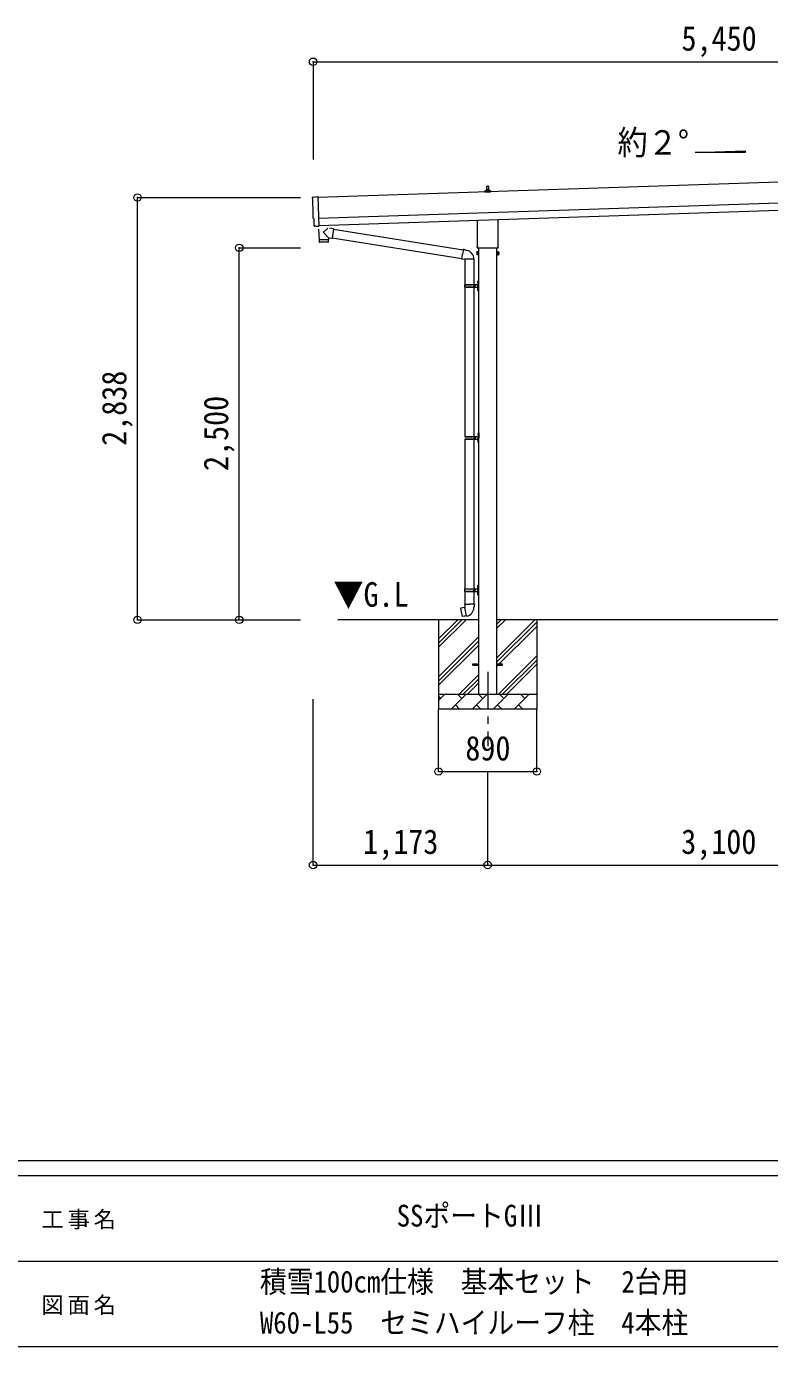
# Model space of a CAD drawing. Units: millimetres at full size, sheet at 1:50; some dimension numbers follow another scale. Extents: x -14053 to 14053, y -9700 to 9700.
# Drawn here: x -717 to 4276, y -9700 to -828 of the extents above; entities that cross this region are included whole.
import ezdxf
from ezdxf.enums import TextEntityAlignment as Align

# ---------------------------------------------------------------- set-up
doc = ezdxf.new("R2010")
doc.units = ezdxf.units.MM
doc.header["$LTSCALE"] = 50
doc.header["$PDMODE"] = 32
doc.header["$PDSIZE"] = 50
doc.linetypes.add('CHAIN1', pattern=[8, 5, -1, 1, -1])
for name, color, linetype, lineweight in [('0-0_0', 7, 'Continuous', 9), ('0-1_Defpoints', 4, 'Continuous', 9), ('0-2_TEXT1', 7, 'Continuous', 9), ('0-6_PARTS1', 6, 'Continuous', 9), ('F-0', 7, 'Continuous', 9)]:
    doc.layers.add(name, color=color, linetype=linetype, lineweight=lineweight)
doc.styles.add('ＭＳ ゴシック', font='')
doc.styles.get('ＭＳ ゴシック').set_extended_font_data('MS Gothic')

msp = doc.modelspace()

# ---------------------------------------------------------------- linework, layer by layer
at = {"layer": '0-0_0'}
for p, q in [((2319.54, -4815.76), (1375.38, -4815.76)), ((2052.04, -4815.76), (2052.04, -5415.76)), ((2052.04, -5000.81), (2237.09, -4815.76)), ((2052.04, -4972.53), (2208.8, -4815.76)), ((2052.04, -4944.24), (2180.52, -4815.76)), ((5419.54, -4815.76), (2444.54, -4815.76)), ((2444.54, -5070.86), (2699.63, -4815.76)), ((2444.54, -4872.87), (2501.64, -4815.76)), ((2444.54, -4844.59), (2473.36, -4815.76)), ((2444.54, -5099.14), (2712.04, -4831.64)), ((2444.54, -5127.43), (2712.04, -4859.93)), ((2712.04, -4815.76), (2712.04, -5415.76)), ((2052.04, -5198.8), (2319.54, -4931.3)), ((2052.04, -5227.09), (2319.54, -4959.59)), ((2052.04, -5255.37), (2319.54, -4987.87)), ((2454.19, -5315.76), (2712.04, -5057.92)), ((2482.48, -5315.76), (2712.04, -5086.2)), ((2510.76, -5315.76), (2712.04, -5114.49)), ((2189.63, -5315.76), (2319.54, -5185.86)), ((2217.92, -5315.76), (2319.54, -5214.14)), ((2052.04, -5315.76), (2712.04, -5315.76)), ((2052.04, -5358.65), (2094.93, -5315.76)), ((2136.35, -5415.76), (2236.35, -5315.76)), ((2207.8, -5344.31), (2179.24, -5315.76)), ((2246.2, -5315.76), (2319.54, -5242.43)), ((2277.77, -5415.76), (2377.77, -5315.76)), ((2349.22, -5344.31), (2320.66, -5315.76)), ((2419.19, -5415.76), (2519.19, -5315.76)), ((2490.64, -5344.31), (2462.09, -5315.76)), ((2560.61, -5415.76), (2660.61, -5315.76)), ((2632.06, -5344.31), (2603.51, -5315.76)), ((2708.75, -5315.76), (2712.04, -5312.48)), ((2066.38, -5344.31), (2052.04, -5329.97)), ((2164.9, -5387.21), (2193.46, -5415.76)), ((2306.32, -5387.21), (2334.88, -5415.76)), ((2447.75, -5387.21), (2476.3, -5415.76)), ((2589.17, -5387.21), (2617.72, -5415.76)), ((2712.04, -5415.76), (2052.04, -5415.76))]:
    msp.add_line(p, q, dxfattribs=at)
at = {"layer": '0-1_Defpoints'}
for p, q in [((6623.4, -1797.68), (1240.39, -1977.11)), ((1245.05, -2117.04), (6628.06, -1937.6)), ((2363.79, -1942), (2363.79, -1934.29)), ((2400.29, -1942), (2363.79, -1942)), ((2364.17, -1933.5), (2399.9, -1933.5)), ((2364.55, -1933.31), (2371.27, -1931.68)), ((2371.65, -1931.5), (2392.42, -1931.5)), ((2372.04, -1930.71), (2372.04, -1926.5)), ((2373.04, -1926.5), (2391.04, -1926.5)), ((2376.04, -1926.5), (2376.76, -1902.97)), ((2377.76, -1902), (2386.31, -1902)), ((2387.31, -1902.97), (2388.04, -1926.5)), ((2392.04, -1930.71), (2392.04, -1926.5)), ((2399.52, -1933.31), (2392.8, -1931.68)), ((2400.29, -1942), (2400.29, -1934.29)), ((1246.72, -2167.01), (6629.73, -1987.57)), ((2450.34, -2126.89), (2450.34, -2305.99)), ((1227.22, -2171.43), (1220.3, -2171.3)), ((2313.74, -2305.99), (2313.74, -2131.44)), ((2308.04, -2344.26), (2308.79, -2342.95)), ((2308.04, -2344.26), (2308.04, -2361.26)), ((2308.04, -2361.26), (2308.79, -2362.58)), ((2315.04, -2347.85), (2308.79, -2347.85)), ((2315.04, -2357.67), (2308.79, -2357.67)), ((2315.04, -2362.58), (2308.79, -2362.58)), ((2312.04, -2314.76), (2312.04, -2309.26)), ((2449.97, -2318.26), (2314.1, -2318.26)), ((2317.54, -2361.96), (2315.04, -2361.96)), ((2319.54, -2318.26), (2319.54, -5315.76)), ((2444.54, -5315.76), (2444.54, -2318.26)), ((2446.54, -2361.96), (2449.04, -2361.96)), ((2449.04, -2347.85), (2455.28, -2347.85)), ((2449.04, -2357.67), (2455.28, -2357.67)), ((2449.04, -2362.58), (2455.28, -2362.58)), ((2452.04, -2309.26), (2452.04, -2314.76)), ((2456.04, -2344.26), (2455.28, -2342.95)), ((2456.04, -2361.26), (2455.28, -2362.58)), ((2456.04, -2344.26), (2456.04, -2361.26)), ((2282.04, -5111.26), (2319.54, -5111.26)), ((2282.04, -5120.26), (2282.04, -5111.26)), ((2282.04, -5120.26), (2319.54, -5120.26)), ((2444.54, -5111.26), (2482.04, -5111.26)), ((2444.54, -5120.26), (2482.04, -5120.26)), ((2482.04, -5120.26), (2482.04, -5111.26))]:
    msp.add_line(p, q, dxfattribs=at)
at = {"layer": '0-1_Defpoints', "color": 7, "linetype": 'CHAIN1'}
msp.add_line((2382.04, -5165.76), (2382.04, -5665.76), dxfattribs=at)
at = {"layer": '0-1_Defpoints'}
for points in [[(1208.72, -1974.73), (1240.22, -1972.03), (1246.81, -2169.77)], [(1217.36, -2168.4), (1215.79, -2121.4), (1215.19, -2121.42)], [(1227.96, -2171.13), (1228.6, -2170.48), (1246.85, -2170.78)], [(2315.04, -2362.58), (2315.04, -2342.95), (2308.79, -2342.95)], [(2315.04, -2361.96), (2315.04, -2343.56), (2317.54, -2343.56)], [(2449.04, -2361.96), (2449.04, -2343.56), (2446.54, -2343.56)], [(2449.04, -2362.58), (2449.04, -2342.95), (2455.28, -2342.95)]]:
    msp.add_lwpolyline(points, dxfattribs=at)
for points in [[(2317.54, -2363.26), (2317.54, -2342.26), (2319.54, -2342.26), (2319.54, -2363.26)], [(2446.54, -2363.26), (2446.54, -2342.26), (2444.54, -2342.26), (2444.54, -2363.26)]]:
    msp.add_lwpolyline(points, close=True, dxfattribs=at)
for centre, radius, start, end in [((2364.79, -1934.29), 1, 103.62699, 180), ((2371.04, -1930.71), 1, 283.62699, 0), ((2376.12, -1927.13), 4.13, 90, 171.17633), ((2373.04, -1927.5), 1, 90, 180), ((2377.76, -1903), 1, 90, 178.60509), ((2385.37, -1926.5), 4.83, 133.60282, 180), ((2378.7, -1926.5), 4.83, 0, 46.39718), ((2386.31, -1903), 1, 1.39491, 90), ((2387.95, -1927.13), 4.13, 8.82367, 90), ((2391.04, -1927.5), 1, 0, 90), ((2393.04, -1930.71), 1, 180, 256.37301), ((2399.29, -1934.29), 1, 0, 76.37301), ((2316.04, -2309.26), 4, 125.09963, 180), ((2448.04, -2309.26), 4, 0, 54.90037), ((2312.38, -2345.4), 4.34, 145.61575, 214.38425), ((2324.28, -2352.76), 16.24, 162.41205, 197.58795), ((2312.38, -2360.12), 4.34, 145.61575, 214.38425), ((2316.04, -2314.76), 4, 180, 194.47751), ((2316.04, -2314.76), 4, 194.47751, 241.04498), ((2448.04, -2314.76), 4, 298.95502, 345.52249), ((2448.04, -2314.76), 4, 345.52249, 0), ((2439.79, -2352.76), 16.24, 342.41205, 17.58795), ((2451.69, -2345.4), 4.34, 325.61575, 34.38425), ((2451.69, -2360.12), 4.34, 325.61575, 34.38425)]:
    msp.add_arc(centre, radius, start, end, dxfattribs=at)
for centre, major_axis, ratio, start_param, end_param in [((1208.98, -1977.72), (-3, -0.1), 0.99863, 4.7647489, 6.2979817), ((-3551.89, -2206.88), (4760.73, 158.69), 0.99863, 6.2686928, 6.2979817), ((1215.05, -2117.02), (-4.4, -0.15), 0.99863, 6.2686928, 7.8539816), ((1220.36, -2168.29), (-2.11, -2.14), 0.9974, 5.5252311, 7.0411395), ((1227.25, -2170.43), (-0.704, -0.714), 0.9974, 0.7579542, 1.5707963)]:
    msp.add_ellipse(centre, major_axis=major_axis, ratio=ratio, start_param=start_param, end_param=end_param, dxfattribs=at)
at = {"layer": '0-2_TEXT1'}
for p, q in [((1246.81, -2189.77), (1246.85, -2190.77)), ((1312.38, -2247.84), (1280.89, -2215.33)), ((1308.14, -2184.96), (1280.92, -2207.99)), ((1345.83, -2188.25), (1319.91, -2184.57)), ((1345.83, -2188.25), (1336.86, -2251.32)), ((1346.06, -2190.16), (2218.17, -2329.01)), ((1248.85, -2262.98), (1249.51, -2276.02)), ((1310.12, -2276.95), (1252.61, -2278.86)), ((1253.32, -2261.83), (1253.37, -2262.83)), ((1308.29, -2260), (1308.3, -2261)), ((1312.38, -2247.84), (1336.86, -2251.32)), ((1312.38, -2247.84), (1312.78, -2259.85)), ((1336.63, -2249.41), (2207.74, -2388.11)), ((2207.42, -2389.92), (2212.95, -2358.56)), ((2207.42, -2389.92), (2207.82, -2392.18)), ((2207.42, -2389.92), (2212.58, -2390.74)), ((2207.82, -2392.18), (2211.38, -2392.81)), ((2211.38, -2392.81), (2212.58, -2390.74)), ((2212.58, -2390.74), (2227.18, -2393.05)), ((2218.49, -2327.19), (2212.95, -2358.56)), ((2218.49, -2327.19), (2219.63, -2325.21)), ((2219.63, -2325.21), (2223.19, -2325.84)), ((2223.19, -2325.84), (2223.61, -2328.19)), ((2227.18, -2393.05), (2229.39, -2392.07)), ((2289.68, -2392.46), (2228.5, -2392.46)), ((2229.54, -2392.46), (2229.54, -2561.76)), ((2238.12, -2331.01), (2239.81, -2332.64)), ((2239.81, -2332.64), (2241.92, -2333.09)), ((2289.54, -2392.46), (2289.54, -2561.76)), ((2226.54, -2563.76), (2276.87, -2563.76)), ((2227.54, -2561.76), (2313.54, -2561.76)), ((2227.54, -2561.76), (2227.54, -2563.76)), ((2286.54, -2561.76), (2286.54, -2566.26)), ((2286.54, -2566.26), (2288.54, -2566.26)), ((2288.54, -2566.26), (2288.54, -2570.76)), ((2288.54, -2575.26), (2288.54, -2570.76)), ((2294.54, -2561.76), (2294.54, -2570.76)), ((2294.54, -2566.26), (2297.54, -2566.26)), ((2294.54, -2579.76), (2294.54, -2570.76)), ((2297.54, -2566.26), (2297.54, -2570.76)), ((2297.54, -2575.26), (2297.54, -2570.76)), ((2313.23, -2544.61), (2315.28, -2545.61)), ((2314.5, -2542.61), (2315.14, -2542.61)), ((2314.5, -2542.61), (2314.5, -2550.91)), ((2314.5, -2550.91), (2315.14, -2550.91)), ((2315.14, -2542.61), (2315.14, -2550.91)), ((2315.14, -2542.61), (2315.54, -2543.01)), ((2315.14, -2550.91), (2315.54, -2550.51)), ((2315.28, -2545.61), (2315.89, -2546.76)), ((2315.54, -2538.76), (2318.54, -2537.26)), ((2315.54, -2538.76), (2315.54, -2570.76)), ((2315.54, -2543.01), (2315.54, -2550.51)), ((2315.54, -2602.76), (2315.54, -2570.76)), ((2318.54, -2537.26), (2318.54, -2570.76)), ((2318.54, -2537.26), (2319.54, -2537.26)), ((2318.54, -2604.26), (2318.54, -2570.76)), ((2319.54, -2537.26), (2319.54, -2570.76)), ((2319.54, -2604.26), (2319.54, -2570.76)), ((2226.54, -2577.76), (2276.87, -2577.76)), ((2227.54, -2579.76), (2227.54, -2577.76)), ((2227.54, -2579.76), (2313.54, -2579.76)), ((2229.54, -2579.76), (2229.54, -3584.26)), ((2286.54, -2579.76), (2286.54, -2575.26)), ((2286.54, -2575.26), (2288.54, -2575.26)), ((2289.54, -2579.76), (2289.54, -3584.26)), ((2294.54, -2575.26), (2297.54, -2575.26)), ((2313.23, -2592.61), (2315.28, -2593.61)), ((2314.5, -2590.61), (2315.14, -2590.61)), ((2314.5, -2590.61), (2314.5, -2598.91)), ((2314.5, -2598.91), (2315.14, -2598.91)), ((2315.14, -2590.61), (2315.14, -2598.91)), ((2315.14, -2590.61), (2315.54, -2591.01)), ((2315.14, -2598.91), (2315.54, -2598.51)), ((2315.28, -2593.61), (2315.89, -2594.76)), ((2315.54, -2591.01), (2315.54, -2598.51)), ((2315.54, -2602.76), (2318.54, -2604.26)), ((2318.54, -2604.26), (2319.54, -2604.26)), ((2229.04, -3586.26), (2279.37, -3586.26)), ((2229.04, -3600.26), (2279.37, -3600.26)), ((2229.54, -3602.25), (2229.54, -4606.76)), ((2230.04, -3584.26), (2316.04, -3584.26)), ((2230.04, -3602.26), (2316.04, -3602.26)), ((2289.04, -3584.26), (2289.04, -3588.76)), ((2289.04, -3588.76), (2291.04, -3588.76)), ((2289.04, -3602.26), (2289.04, -3597.76)), ((2289.04, -3597.76), (2291.04, -3597.76)), ((2289.54, -3602.25), (2289.54, -4606.76)), ((2291.04, -3588.76), (2291.04, -3593.26)), ((2291.04, -3597.76), (2291.04, -3593.26)), ((2297.04, -3584.26), (2297.04, -3593.26)), ((2297.04, -3588.76), (2300.04, -3588.76)), ((2297.04, -3602.26), (2297.04, -3593.26)), ((2297.04, -3597.76), (2300.04, -3597.76)), ((2300.04, -3588.76), (2300.04, -3593.26)), ((2300.04, -3597.76), (2300.04, -3593.26)), ((2315.73, -3567.11), (2317.78, -3568.11)), ((2315.73, -3615.11), (2317.78, -3616.11)), ((2317, -3565.11), (2317.64, -3565.11)), ((2317, -3565.11), (2317, -3573.41)), ((2317, -3573.41), (2317.64, -3573.41)), ((2317, -3613.11), (2317.64, -3613.11)), ((2317, -3613.11), (2317, -3621.41)), ((2317, -3621.41), (2317.64, -3621.41)), ((2317.64, -3565.11), (2317.64, -3573.41)), ((2317.64, -3565.11), (2318.04, -3565.51)), ((2317.64, -3573.41), (2318.04, -3573.01)), ((2317.64, -3613.11), (2317.64, -3621.41)), ((2317.64, -3613.11), (2318.04, -3613.51)), ((2317.64, -3621.41), (2318.04, -3621.01)), ((2317.78, -3568.11), (2318.39, -3569.26)), ((2317.78, -3616.11), (2318.39, -3617.26)), ((2318.04, -3561.26), (2321.04, -3559.76)), ((2318.04, -3561.26), (2318.04, -3593.26)), ((2318.04, -3565.51), (2318.04, -3573.01)), ((2318.04, -3625.26), (2318.04, -3593.26)), ((2318.04, -3613.51), (2318.04, -3621.01)), ((2318.04, -3625.26), (2321.04, -3626.76)), ((2321.04, -3559.76), (2321.04, -3593.26)), ((2321.04, -3559.76), (2322.04, -3559.76)), ((2321.04, -3626.76), (2321.04, -3593.26)), ((2321.04, -3626.76), (2322.04, -3626.76)), ((2322.04, -3559.76), (2322.04, -3593.26)), ((2322.04, -3626.76), (2322.04, -3593.26)), ((2226.54, -4608.76), (2276.87, -4608.76)), ((2227.54, -4606.76), (2313.54, -4606.76)), ((2227.54, -4606.76), (2227.54, -4608.76)), ((2286.54, -4606.76), (2286.54, -4611.26)), ((2286.54, -4611.26), (2288.54, -4611.26)), ((2288.54, -4611.26), (2288.54, -4615.76)), ((2294.54, -4606.76), (2294.54, -4615.76)), ((2294.54, -4611.26), (2297.54, -4611.26)), ((2297.54, -4611.26), (2297.54, -4615.76)), ((2313.23, -4589.61), (2315.28, -4590.61)), ((2314.5, -4587.61), (2315.14, -4587.61)), ((2314.5, -4587.61), (2314.5, -4595.91)), ((2314.5, -4595.91), (2315.14, -4595.91)), ((2315.14, -4587.61), (2315.14, -4595.91)), ((2315.14, -4587.61), (2315.54, -4588.01)), ((2315.14, -4595.91), (2315.54, -4595.51)), ((2315.28, -4590.61), (2315.89, -4591.76)), ((2315.54, -4583.76), (2318.54, -4582.26)), ((2315.54, -4583.76), (2315.54, -4615.76)), ((2315.54, -4588.01), (2315.54, -4595.51)), ((2318.54, -4582.26), (2318.54, -4615.76)), ((2318.54, -4582.26), (2319.54, -4582.26)), ((2319.54, -4582.26), (2319.54, -4615.76)), ((2226.54, -4622.76), (2276.87, -4622.76)), ((2227.54, -4624.76), (2227.54, -4622.76)), ((2227.54, -4624.76), (2313.54, -4624.76)), ((2229.54, -4624.76), (2229.54, -4709.69)), ((2286.54, -4624.76), (2286.54, -4620.26)), ((2286.54, -4620.26), (2288.54, -4620.26)), ((2288.54, -4620.26), (2288.54, -4615.76)), ((2289.54, -4624.76), (2289.54, -4709.69)), ((2294.54, -4624.76), (2294.54, -4615.76)), ((2294.54, -4620.26), (2297.54, -4620.26)), ((2297.54, -4620.26), (2297.54, -4615.76)), ((2313.23, -4637.61), (2315.28, -4638.61)), ((2314.5, -4635.61), (2315.14, -4635.61)), ((2314.5, -4635.61), (2314.5, -4643.91)), ((2314.5, -4643.91), (2315.14, -4643.91)), ((2315.14, -4635.61), (2315.14, -4643.91)), ((2315.14, -4635.61), (2315.54, -4636.01)), ((2315.14, -4643.91), (2315.54, -4643.51)), ((2315.28, -4638.61), (2315.89, -4639.76)), ((2315.54, -4647.76), (2315.54, -4615.76)), ((2315.54, -4636.01), (2315.54, -4643.51)), ((2315.54, -4647.76), (2318.54, -4649.26)), ((2318.54, -4649.26), (2318.54, -4615.76)), ((2318.54, -4649.26), (2319.54, -4649.26)), ((2319.54, -4649.26), (2319.54, -4615.76)), ((2201.08, -4738.14), (2200.27, -4739.31)), ((2200.27, -4739.31), (2209.89, -4793.87)), ((2228.94, -4732.89), (2201.08, -4738.14)), ((2213.82, -4735.54), (2213.61, -4735.78)), ((2227.69, -4709.69), (2225.54, -4710.47)), ((2225.54, -4710.47), (2225.54, -4714.09)), ((2225.54, -4714.09), (2227.78, -4714.9)), ((2227.69, -4709.69), (2259.54, -4709.69)), ((2227.69, -4709.69), (2227.78, -4714.9)), ((2227.78, -4714.9), (2228.03, -4729.69)), ((2228.03, -4729.69), (2229.39, -4731.69)), ((2239.3, -4790.18), (2229.16, -4732.71)), ((2229.19, -4731.89), (2229.19, -4732.59)), ((2229.39, -4731.69), (2229.35, -4731.69)), ((2239.6, -4790.95), (2239.36, -4790.29)), ((2291.39, -4709.69), (2259.54, -4709.69)), ((2289.72, -4731.63), (2289.65, -4733.79)), ((2291.04, -4729.69), (2289.72, -4731.63)), ((2293.54, -4714.09), (2291.29, -4714.9)), ((2291.39, -4709.69), (2293.54, -4710.47)), ((2293.54, -4710.47), (2293.54, -4714.09)), ((2223.91, -4792.78), (2223.63, -4792.62))]:
    msp.add_line(p, q, dxfattribs=at)
for points in [[(1246.45, -2190.77), (1248.82, -2261.98), (1312.78, -2259.85)], [(1313.02, -2273.9), (1312.82, -2260.85), (1248.85, -2262.98)], [(2218.49, -2327.19), (2223.61, -2328.19), (2238.12, -2331.01)], [(2313.23, -2548.91), (2315.28, -2547.91), (2315.89, -2546.76)], [(2313.23, -2596.91), (2315.28, -2595.91), (2315.89, -2594.76)], [(2315.73, -3571.41), (2317.78, -3570.41), (2318.39, -3569.26)], [(2315.73, -3619.41), (2317.78, -3618.41), (2318.39, -3617.26)], [(2313.23, -4593.91), (2315.28, -4592.91), (2315.89, -4591.76)], [(2313.23, -4641.91), (2315.28, -4640.91), (2315.89, -4639.76)], [(2239.03, -4790.09), (2211.05, -4794.69), (2209.89, -4793.87)], [(2216.06, -4735.32), (2215.78, -4735.17), (2213.82, -4735.54)], [(2291.39, -4709.69), (2291.29, -4714.9), (2291.04, -4729.69)], [(2226.1, -4792.22), (2225.88, -4792.45), (2223.91, -4792.78)]]:
    msp.add_lwpolyline(points, dxfattribs=at)
for centre, radius, start, end in [((1284.31, -2211.68), 5, 132.56466, 226.88314), ((1252.51, -2275.86), 3, 182.90915, 271.95747), ((1310.02, -2273.95), 3, 271.90915, 0.90915), ((2229.39, -2392.07), 60.3, 359.62495, 78), ((2275.29, -2570.76), 49.25, 171.82876, 180.00002), ((2275.29, -2570.76), 49.25, 180.00002, 188.17127), ((2276.87, -2561.76), 2, 270, 359.99998), ((2318.83, -2546.76), 6, 136.21765, 223.78235), ((2313.54, -2559.76), 2, 270, 359.99998), ((2276.87, -2579.76), 2, 0.00005, 90.00004), ((2318.83, -2594.76), 6, 136.21765, 223.78235), ((2313.54, -2581.76), 2, 0.00005, 90.00004), ((2279.37, -3584.26), 2, 270, 359.99998), ((2279.37, -3602.26), 2, 0.00005, 90.00004), ((2321.33, -3569.26), 6, 136.21765, 223.78235), ((2321.33, -3617.26), 6, 136.21765, 223.78235), ((2316.04, -3582.26), 2, 270, 359.99998), ((2316.04, -3604.26), 2, 0.00005, 90.00004), ((2275.29, -4615.76), 49.25, 171.82876, 180.00002), ((2276.87, -4606.76), 2, 270, 359.99998), ((2318.83, -4591.76), 6, 136.21765, 223.78235), ((2313.54, -4604.76), 2, 270, 359.99998), ((2275.29, -4615.76), 49.25, 180.00002, 188.17127), ((2276.87, -4624.76), 2, 0.00005, 90.00004), ((2318.83, -4639.76), 6, 136.21765, 223.78235), ((2313.54, -4626.76), 2, 0.00005, 90.00004), ((2228.89, -4732.59), 0.3, 280.66842, 0), ((2229.39, -4731.89), 0.2, 100, 180), ((2239.08, -4790.39), 0.3, 20, 99.33158), ((2229.39, -4731.69), 60.3, 279.96938, 358), ((2239.79, -4790.88), 0.2, 200, 279.96938)]:
    msp.add_arc(centre, radius, start, end, dxfattribs=at)
at = {"layer": '0-6_PARTS1'}
for p, q in [((1209.04, -1065.53), (1209.04, -1722.17)), ((1209.04, -1065.53), (6659.04, -1065.53)), ((29.4, -1977.71), (1124.01, -1977.71)), ((29.4, -4815.76), (29.4, -1977.71)), ((713.15, -2315.76), (1124.01, -2315.76)), ((713.15, -4815.76), (713.15, -2315.76)), ((29.4, -4815.76), (1124.01, -4815.76)), ((713.15, -4815.76), (1124.01, -4815.76)), ((1209.04, -6463.6), (1209.04, -5348.99)), ((2052.04, -5835.54), (2052.04, -5415.76)), ((2712.04, -5835.54), (2712.04, -5415.76)), ((2052.04, -5835.54), (2712.04, -5835.54)), ((2382.04, -6463.6), (2382.04, -5835.54)), ((1209.04, -6463.6), (2382.04, -6463.6)), ((2382.04, -6463.6), (5482.04, -6463.6))]:
    msp.add_line(p, q, dxfattribs=at)
at = {"layer": '0-6_PARTS1', "color": 4}
for p, q in [((3776.72, -1675.57), (4112.72, -1663.16)), ((4112.72, -1675.57), (3776.72, -1675.57)), ((4112.72, -1663.16), (4112.72, -1675.57))]:
    msp.add_line(p, q, dxfattribs=at)
at = {"layer": '0-6_PARTS1'}
for p in [(1209.04, -1065.53), (29.4, -1977.71), (713.15, -2315.76), (29.4, -4815.76), (713.15, -4815.76), (2052.04, -5835.54), (2712.04, -5835.54), (1209.04, -6463.6), (2382.04, -6463.6)]:
    msp.add_point(p, dxfattribs=at)
at = {"layer": 'F-0', "color": 5, "lineweight": 5}
for p, q in [((-14053.43, -8450), (13346.57, -8450)), ((-14053.43, -8550), (8901.98, -8550)), ((-5748.03, -9125), (4501.97, -9125)), ((-14053.43, -9700), (13346.57, -9700))]:
    msp.add_line(p, q, dxfattribs=at)

# ---------------------------------------------------------------- texts
at = {"layer": '0-0_0', "style": 'ＭＳ ゴシック', "width": 0.9}
msp.add_text('▼G.L', height=165, dxfattribs=at).set_placement((1345.42, -4777.31), align=Align.BOTTOM_LEFT)
at = {"layer": '0-6_PARTS1', "color": 7, "style": 'ＭＳ ゴシック', "width": 0.9}
for s, p in [('5,450', (3684.04, -1040.53)), ('約２°', (3254.42, -1740.06)), ('890', (2232.04, -5810.54)), ('1,173', (1545.54, -6438.6)), ('3,100', (3682.04, -6438.6))]:
    msp.add_text(s, height=165, dxfattribs=at).set_placement(p, align=Align.BOTTOM_LEFT)
for s, p in [('2,838', (4.4, -3646.74)), ('2,500', (688.15, -3815.76))]:
    msp.add_text(s, height=165, rotation=90, dxfattribs=at).set_placement(p, align=Align.BOTTOM_LEFT)
at = {"layer": 'F-0', "style": 'ＭＳ ゴシック', "width": 0.9}
for s, p in [('SSポートGⅢ', (1770.72, -8937.5)), ('積雪100cm仕様\u3000基本セット\u30002台用', (851.97, -9380.76)), ('W60-L55\u3000セミハイルーフ柱\u30004本柱', (851.97, -9656.45))]:
    msp.add_text(s, height=146.6, dxfattribs=at).set_placement(p, align=Align.BOTTOM_LEFT)
at = {"layer": 'F-0', "char_height": 110, "attachment_point": 7, "style": 'ＭＳ ゴシック'}
for s, insert in [('\\T1.17;工事名', (-616.19, -8912.5)), ('\\T1.17;図面名', (-616.19, -9487.5))]:
    msp.add_mtext(s, dxfattribs=dict(at, insert=insert))

doc.saveas('drawing.dxf')
